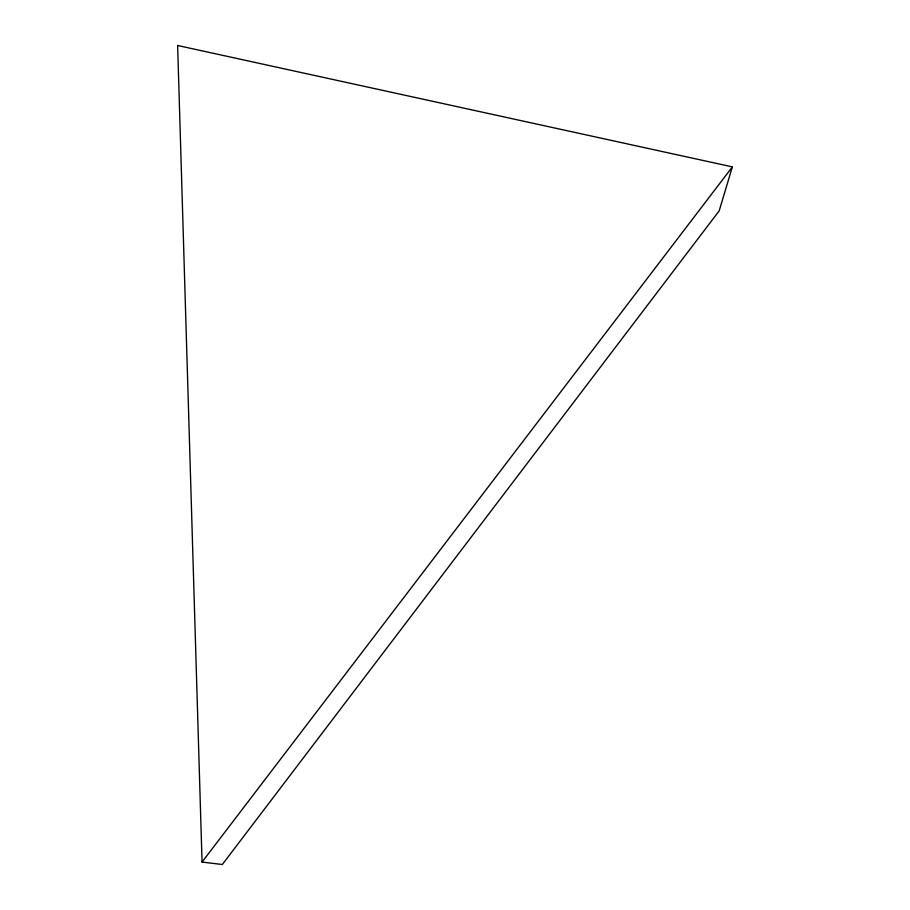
<?xml version="1.0" encoding="UTF-8"?>
<svg xmlns="http://www.w3.org/2000/svg" width="910" height="910" viewBox="0 0 910 910"><rect width="100%" height="100%" fill="white"/><g stroke="black" fill="none" stroke-linecap="round" stroke-linejoin="round"><path stroke-width="1.36" d="M732.368 166.883L719.184 210.847L222.336 864.5L202.054 862.066L177.632 45.5L732.368 166.883L202.054 862.066"/></g></svg>
